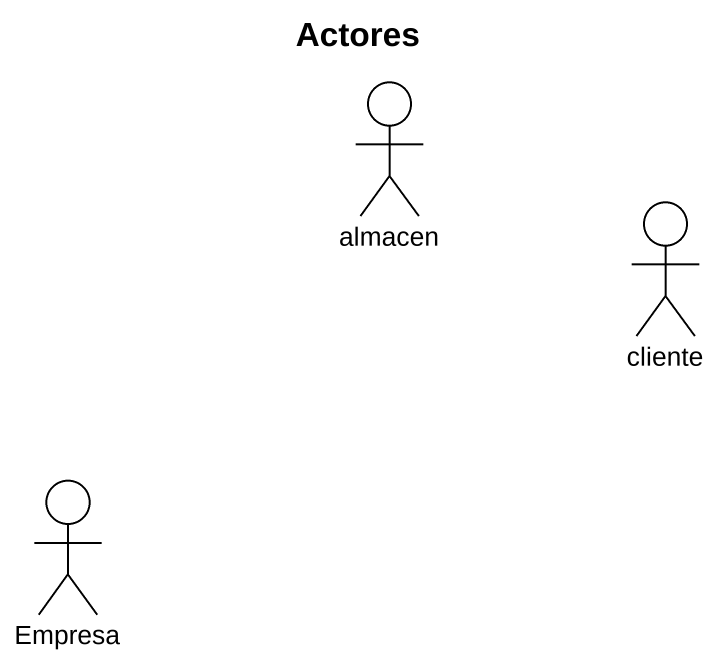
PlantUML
@startuml
title Actores
actor almacen
actor cliente
actor Empresa
@enduml
